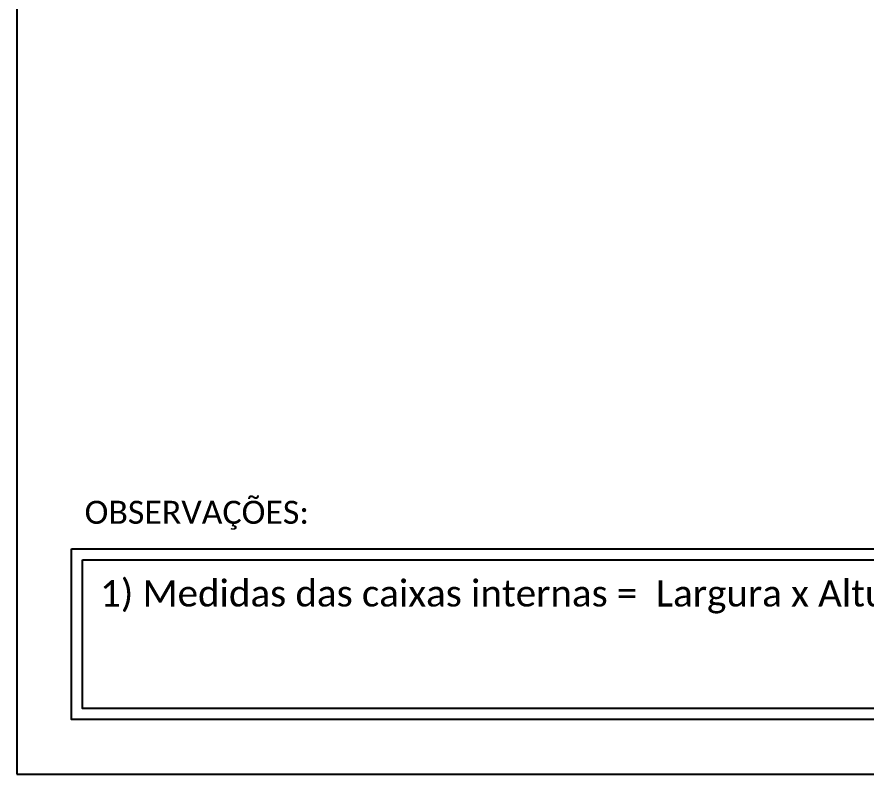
# Model space of a CAD drawing. Header units: millimetres. Extents: x 685560 to 956314, y 7459598 to 7518998.
# Drawn here: x 872214 to 887723, y 7459598 to 7473414 of the extents above; entities that cross this region are included whole.
import ezdxf

# ---------------------------------------------------------------- set-up
doc = ezdxf.new("R2010")
doc.units = ezdxf.units.MM
doc.header["$LTSCALE"] = 3
doc.styles.add('WMF-Calibri0', font='')
doc.styles.get('WMF-Calibri0').set_extended_font_data('Calibri')

msp = doc.modelspace()

# ---------------------------------------------------------------- linework, layer by layer
for points in [[(872214, 7459598), (956314, 7459598), (956314, 7518998), (872214, 7518998)], [(873208, 7463708), (901433, 7463708), (901433, 7460591), (873208, 7460591)], [(873408, 7463508), (901233, 7463508), (901233, 7460791), (873408, 7460791)]]:
    msp.add_lwpolyline(points, close=True)

# ---------------------------------------------------------------- texts
at = {"attachment_point": 1, "style": 'WMF-Calibri0'}
for s, insert, char_height, width in [('OBSERVAÇÕES:', (873448, 7464585), 420, 38805.46), ('1) Medidas das caixas internas =  Largura x Altura x Profundidade (cm)', (873730, 7463135), 480, 44349.1)]:
    msp.add_mtext(s, dxfattribs=dict(at, insert=insert, char_height=char_height, width=width))

doc.saveas('drawing.dxf')
